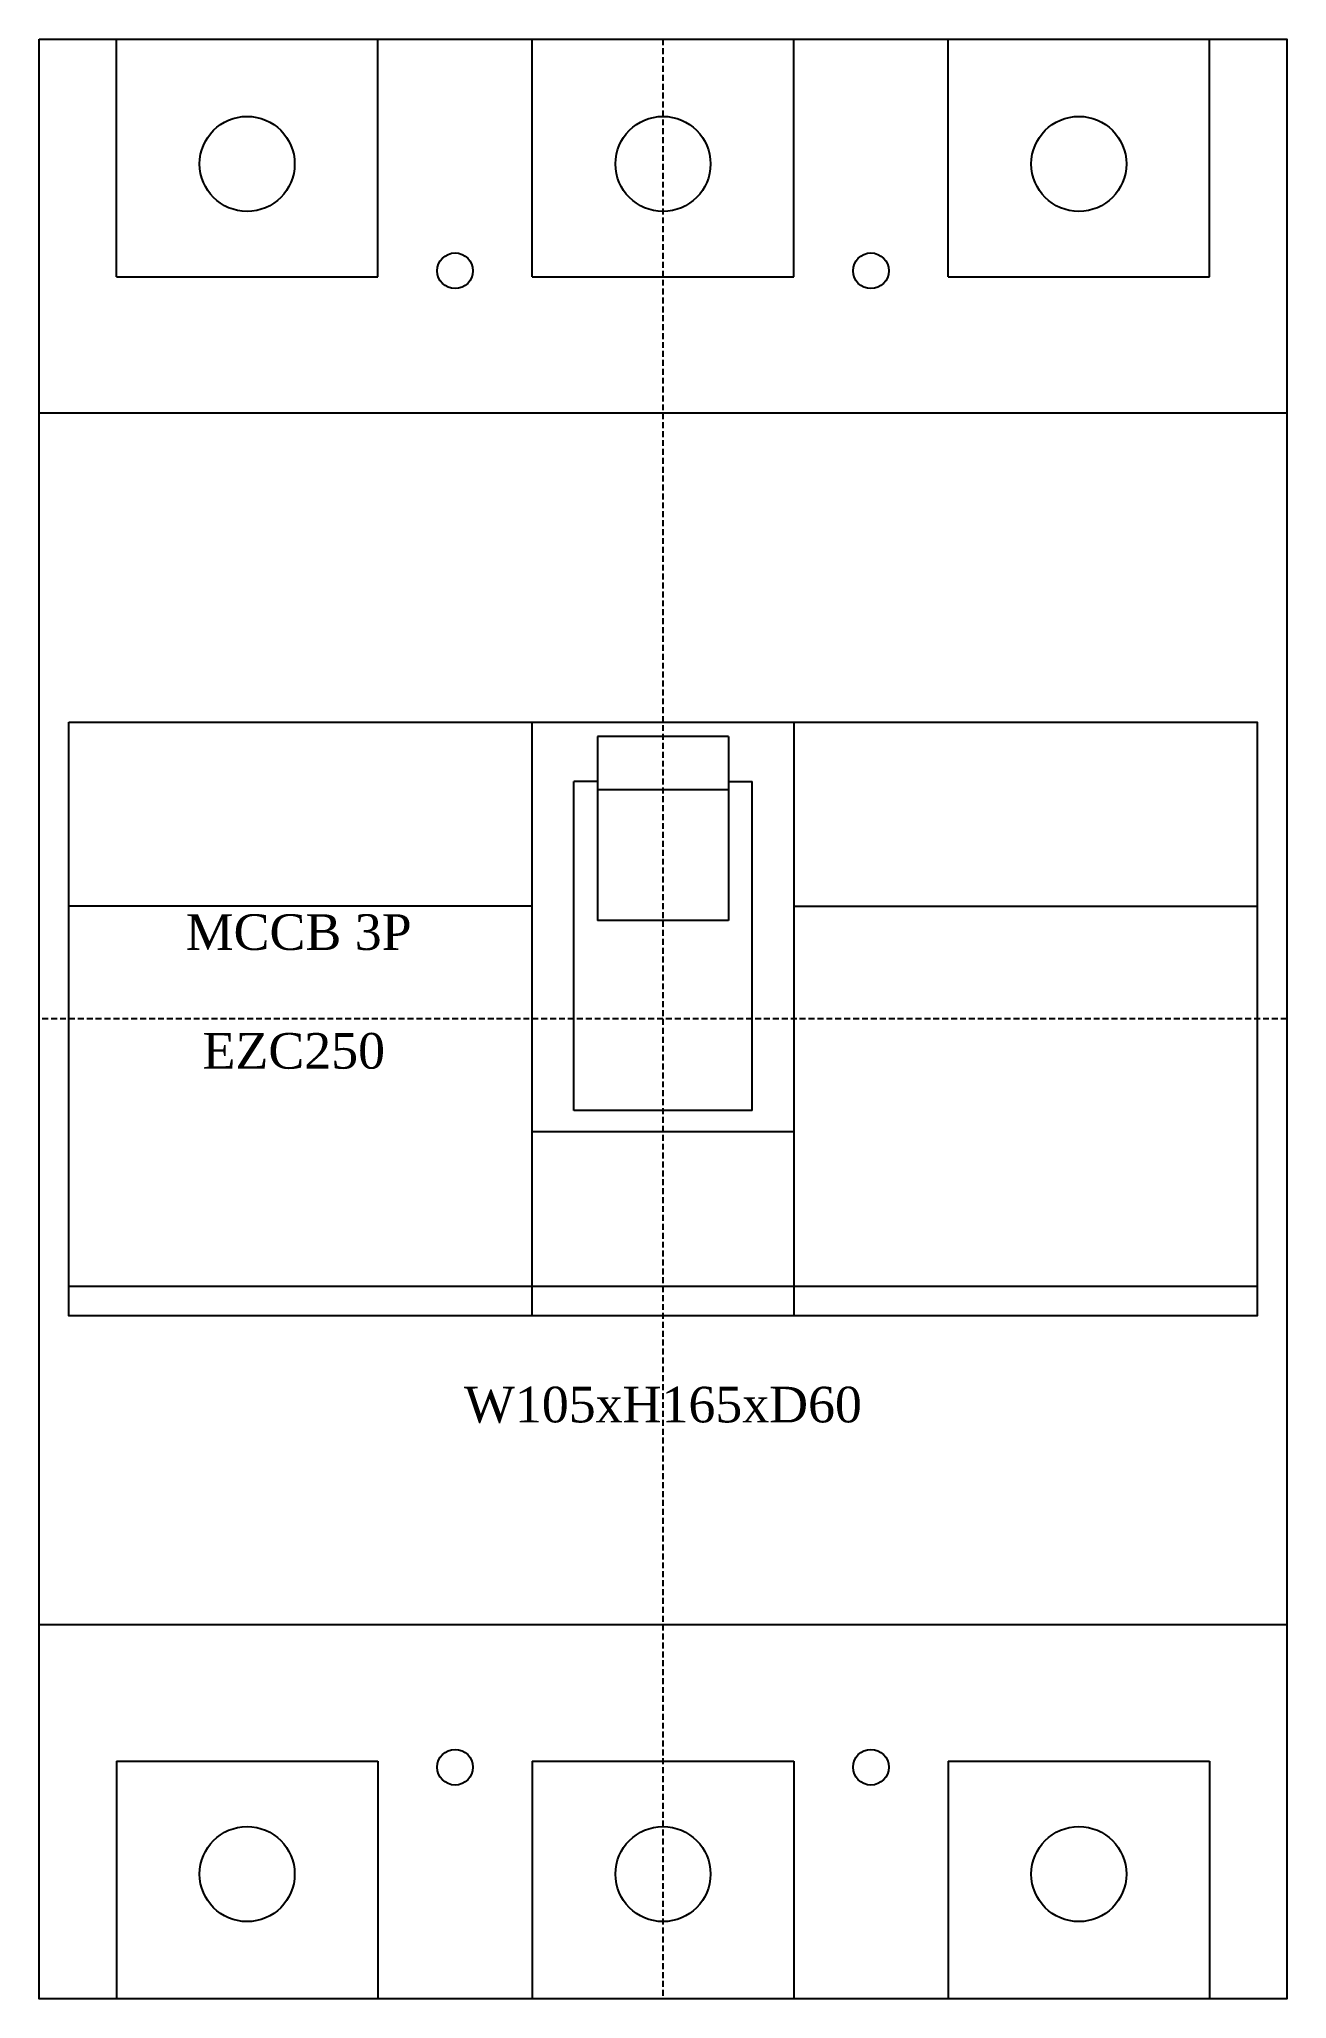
# Model space of a CAD drawing. Extents: x 0 to 105, y 0 to 165.
import ezdxf
from ezdxf.enums import TextEntityAlignment as Align

# ---------------------------------------------------------------- set-up
doc = ezdxf.new("R2010")
doc.units = 0
doc.linetypes.add('DASHED', pattern=[0.75, 0.5, -0.25])
doc.layers.add('--4N-THT. MCB-MCCB-ACB', color=124, linetype='CONTINUOUS')
doc.layers.add('--8N-THT. FIXING HOLE', color=4, linetype='CONTINUOUS')
doc.styles.add('VNI-TNR-DIM', font='times.ttf')

# ---------------------------------------------------------------- blocks, each defined once
blk = doc.blocks.new('06 - N - SC MCCB EZC250 3 PHASE')
at = {"layer": '--4N-THT. MCB-MCCB-ACB'}
for p, q in [((-46, 62.5), (-46, 82.5)), ((-24, 62.5), (-24, 82.5)), ((-11, 62.5), (-11, 82.5)), ((11, 62.5), (11, 82.5)), ((24, 62.5), (24, 82.5)), ((46, 62.5), (46, 82.5)), ((-46, 62.5), (-24, 62.5)), ((-11, 62.5), (11, 62.5)), ((24, 62.5), (46, 62.5)), ((52.5, 51), (-52.5, 51)), ((5.5, 23.8), (-5.5, 23.8)), ((-5.5, 23.8), (-5.5, 8.3)), ((5.5, 23.8), (5.5, 8.3)), ((-5.5, 20), (-7.5, 20)), ((-7.5, -7.7), (-7.5, 20)), ((5.5, 20), (7.5, 20)), ((7.5, -7.7), (7.5, 20)), ((5.5, 19.3), (-5.5, 19.3)), ((-11, 9.5), (-50, 9.5)), ((5.5, 8.3), (-5.5, 8.3)), ((11, 9.5), (50, 9.5)), ((7.5, -7.7), (-7.5, -7.7)), ((11, -9.5), (-11, -9.5)), ((-50, -22.5), (50, -22.5)), ((52.5, -51), (-52.5, -51)), ((-46, -62.5), (-24, -62.5)), ((-46, -62.5), (-46, -82.5)), ((-24, -62.5), (-24, -82.5)), ((-11, -62.5), (11, -62.5)), ((-11, -62.5), (-11, -82.5)), ((11, -62.5), (11, -82.5)), ((24, -62.5), (46, -62.5)), ((24, -62.5), (24, -82.5)), ((46, -62.5), (46, -82.5))]:
    blk.add_line(p, q, dxfattribs=at)
at = {"layer": '--4N-THT. MCB-MCCB-ACB', "color": 6, "linetype": 'DASHED'}
for p, q in [((0, 82.5), (0, -82.5)), ((52.5, 0), (-52.5, 0))]:
    blk.add_line(p, q, dxfattribs=at)
at = {"layer": '--4N-THT. MCB-MCCB-ACB'}
blk.add_lwpolyline([(-52.5, 82.5), (52.5, 82.5), (52.5, -82.5), (-52.5, -82.5)], close=True, dxfattribs=at)
at = {"layer": '--4N-THT. MCB-MCCB-ACB', "color": 1}
blk.add_lwpolyline([(-50, 25), (50, 25), (50, -25), (-50, -25)], close=True, dxfattribs=at)
at = {"layer": '--4N-THT. MCB-MCCB-ACB', "color": 2}
blk.add_lwpolyline([(-11, 25), (11, 25), (11, -25), (-11, -25)], close=True, dxfattribs=at)
at = {"layer": '--4N-THT. MCB-MCCB-ACB'}
for centre in [(-35, 72), (0, 72), (35, 72), (-35, -72), (0, -72), (35, -72)]:
    blk.add_circle(centre, 4, dxfattribs=at)
at = {"layer": '--8N-THT. FIXING HOLE'}
for centre in [(-17.5, 63), (17.5, 63), (-17.5, -63), (17.5, -63)]:
    blk.add_circle(centre, 1.5, dxfattribs=at)
at = {"layer": '--4N-THT. MCB-MCCB-ACB', "color": 3, "style": 'VNI-TNR-DIM'}
for s, p in [('MCCB 3P', (-40.17, 5.82)), ('EZC250', (-38.75, -4.18))]:
    blk.add_text(s, height=3, dxfattribs=at).set_placement(p)
at = {"layer": '--4N-THT. MCB-MCCB-ACB', "color": 3, "insert": (0, -32.5), "char_height": 3, "attachment_point": 5, "style": 'VNI-TNR-DIM'}
blk.add_mtext_dynamic_manual_height_columns('W105xH165xD60', width=16.0524, gutter_width=15, heights=[0], dxfattribs=at)
at = {"layer": '--4N-THT. MCB-MCCB-ACB', "color": 3, "style": 'VNI-TNR-DIM'}
for tag, p in [('100~250A', (-30.97, 2.21)), ('18~36KA', (-30.97, -7.05))]:
    blk.add_attdef(tag, text='', height=3, dxfattribs=at).set_placement(p, align=Align.MIDDLE_CENTER)

msp = doc.modelspace()

# ---------------------------------------------------------------- block references
msp.add_blockref('06 - N - SC MCCB EZC250 3 PHASE', (52.5, 82.5))

doc.saveas('drawing.dxf')
